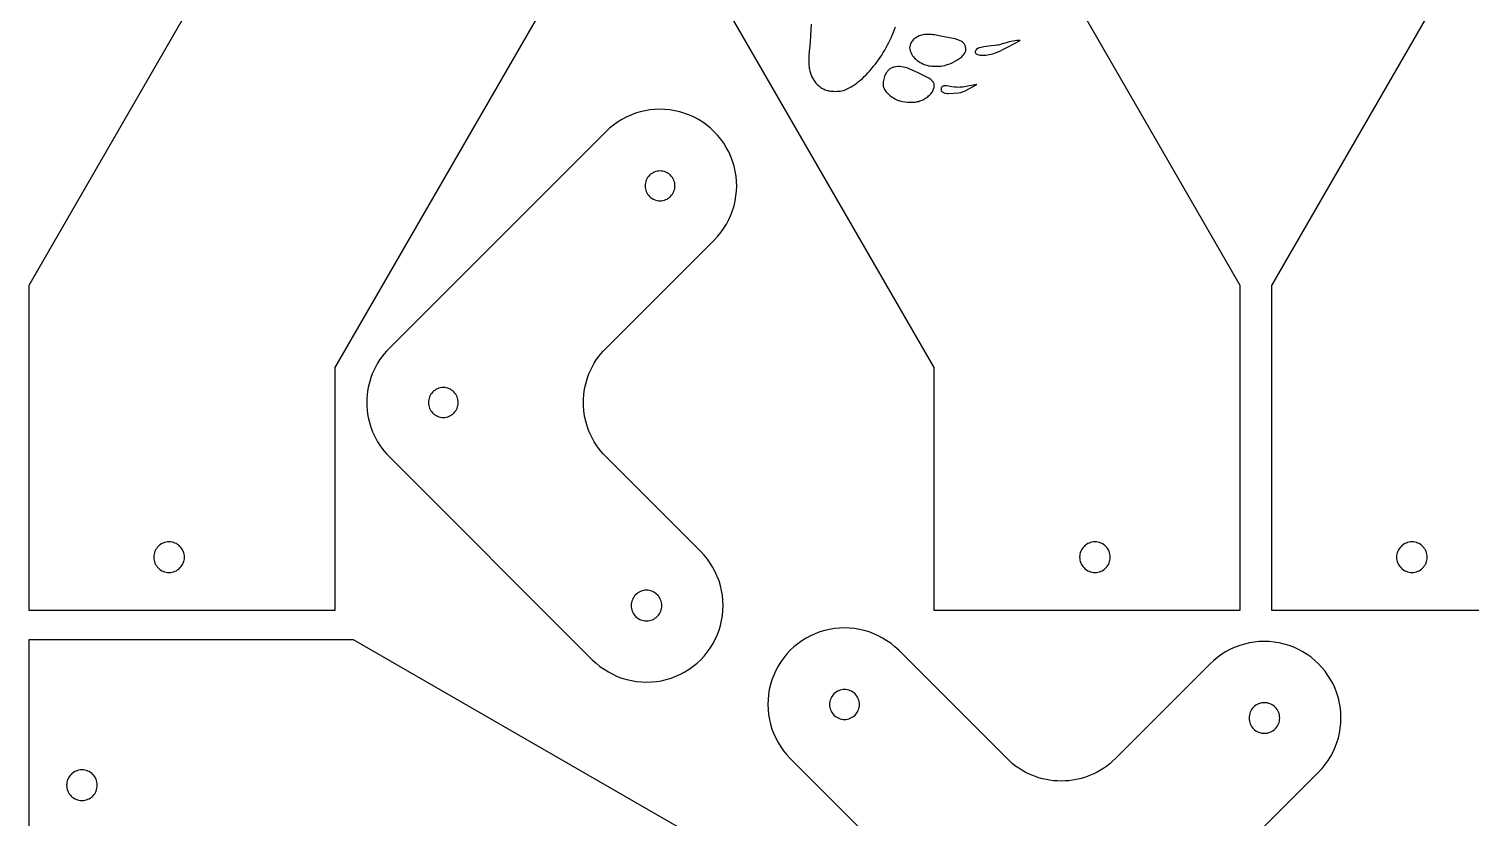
# Model space of a CAD drawing. Extents: x -11.6 to 11.5, y -11.6 to 11.6.
# Drawn here: x -11.62 to -2.21, y -3.67 to 1.48 of the extents above; entities that cross this region are included whole.
import ezdxf

# ---------------------------------------------------------------- set-up
doc = ezdxf.new("R2010")
doc.units = 0
doc.layers.get('0').update_dxf_attribs({"linetype": 'CONTINUOUS'})
doc.layers.add('LAYER_1', color=18, linetype='CONTINUOUS')

msp = doc.modelspace()

# ---------------------------------------------------------------- linework, layer by layer
for points in [[(-7.1523, 0.1021, 1), (-7.8595, 0.8093), (-9.2737, -0.605, 0.414214), (-9.2737, -1.3121), (-7.9478, -2.6379, 1), (-7.2407, -1.9308), (-7.8595, -1.3121, -0.414214), (-7.8595, -0.605)], [(-7.5748, 0.3868, 0.414214), (-7.437, 0.3868, 0.414214), (-7.437, 0.5246, 0.414214), (-7.5748, 0.5246, 0.414214)], [(-8.9891, -1.0275, 0.414214), (-8.8512, -1.0275, 0.414214), (-8.8512, -0.8896, 0.414214), (-8.9891, -0.8896, 0.414214)], [(-7.665, -2.355, 0.414214), (-7.5236, -2.355, 0.414214), (-7.5236, -2.2136, 0.414214), (-7.665, -2.2136, 0.414214)], [(-5.9486, -2.5766, 1), (-6.6557, -3.2837), (-5.2415, -4.6979, 0.414214), (-4.5344, -4.6979), (-3.2086, -3.3721, 1), (-3.9157, -2.665), (-4.5344, -3.2837, -0.414214), (-5.2415, -3.2837)], [(-6.2332, -2.9991, 0.414214), (-6.2332, -2.8612, 0.414214), (-6.3711, -2.8612, 0.414214), (-6.3711, -2.9991, 0.414214)], [(-3.4914, -3.0892, 0.414214), (-3.4914, -2.9478, 0.414214), (-3.6328, -2.9478, 0.414214), (-3.6328, -3.0892, 0.414214)]]:
    msp.add_lwpolyline(points, format="xyb", close=True)
at = {"layer": 'LAYER_1'}
for points in [[(-7.6722, 6.6561), (-9.625, 10.0409), (-9.625, 11.625), (-11.625, 11.625), (-11.625, 9.5053), (-8.8267, 4.655), (-11.625, -0.1953), (-11.625, -2.315), (-9.625, -2.315), (-9.625, -0.7309), (-7.6722, 2.6539), (-5.7195, -0.7309), (-5.7195, -2.315), (-3.7195, -2.315), (-3.7195, -0.1953), (-6.5178, 4.655), (-3.7195, 9.5053), (-3.7195, 11.625), (-5.7195, 11.625), (-5.7195, 10.0409)], [(0.438, 6.6561), (-1.5148, 10.0409), (-1.5148, 11.625), (-3.5148, 11.625), (-3.5148, 9.5053), (-0.7165, 4.655), (-3.5148, -0.1953), (-3.5148, -2.315), (-1.5148, -2.315), (-1.5148, -0.7309), (0.438, 2.6539), (2.3907, -0.7309), (2.3907, -2.315), (4.3907, -2.315), (4.3907, -0.1953), (1.5925, 4.655), (4.3907, 9.5053), (4.3907, 11.625), (2.3907, 11.625), (2.3907, 10.0409)], [(-5.8739, 1.3747), (-5.8762, 1.3651), (-5.8773, 1.3588), (-5.877, 1.3551), (-5.8761, 1.35), (-5.8727, 1.3373), (-5.868, 1.3239), (-5.8654, 1.3178), (-5.8629, 1.3126), (-5.8582, 1.3052), (-5.852, 1.2974), (-5.8447, 1.2897), (-5.8364, 1.282), (-5.8274, 1.2747), (-5.8178, 1.2679), (-5.8079, 1.2617), (-5.7978, 1.2564), (-5.7857, 1.2509), (-5.7747, 1.2464), (-5.7643, 1.2429), (-5.754, 1.2402), (-5.7434, 1.2384), (-5.732, 1.2372), (-5.7195, 1.2365), (-5.7052, 1.2364), (-5.6874, 1.2367), (-5.6734, 1.2376), (-5.661, 1.2394), (-5.6484, 1.2423), (-5.6313, 1.2472), (-5.6147, 1.253), (-5.5987, 1.2597), (-5.5835, 1.2673), (-5.5691, 1.2755), (-5.5556, 1.2845), (-5.5433, 1.2941), (-5.5375, 1.2991), (-5.532, 1.3043), (-5.5256, 1.3109), (-5.5205, 1.3169), (-5.5166, 1.3226), (-5.5137, 1.3282), (-5.5118, 1.3339), (-5.5107, 1.34), (-5.5105, 1.3466), (-5.5109, 1.3541), (-5.5115, 1.3592), (-5.5125, 1.3641), (-5.5138, 1.3688), (-5.5155, 1.3732), (-5.5174, 1.3774), (-5.5198, 1.3814), (-5.5225, 1.3851), (-5.5255, 1.3887), (-5.5289, 1.392), (-5.5327, 1.3951), (-5.5369, 1.398), (-5.5414, 1.4007), (-5.5463, 1.4033), (-5.5516, 1.4056), (-5.5634, 1.4097), (-5.5798, 1.4147), (-5.6761, 1.432), (-5.704, 1.4385), (-5.7145, 1.4408), (-5.7248, 1.4426), (-5.7348, 1.4439), (-5.7446, 1.4447), (-5.7542, 1.445), (-5.7635, 1.4449), (-5.7725, 1.4443), (-5.7813, 1.4432), (-5.7899, 1.4417), (-5.7982, 1.4396), (-5.8063, 1.4371), (-5.8142, 1.4342), (-5.8218, 1.4307), (-5.8291, 1.4268), (-5.8363, 1.4224), (-5.8432, 1.4175), (-5.8488, 1.4129), (-5.854, 1.4081), (-5.8586, 1.403), (-5.8628, 1.3976), (-5.8664, 1.3921), (-5.8695, 1.3864), (-5.872, 1.3806)], [(-5.4437, 1.3441), (-5.4459, 1.341), (-5.4477, 1.3375), (-5.4489, 1.3339), (-5.4494, 1.3308), (-5.4492, 1.3284), (-5.4487, 1.3262), (-5.4478, 1.324), (-5.4465, 1.322), (-5.4449, 1.3201), (-5.443, 1.3184), (-5.4384, 1.3153), (-5.4325, 1.3127), (-5.4257, 1.3107), (-5.418, 1.3093), (-5.4094, 1.3084), (-5.4001, 1.3081), (-5.3901, 1.3084), (-5.3796, 1.3092), (-5.3687, 1.3106), (-5.3575, 1.3126), (-5.346, 1.3153), (-5.3344, 1.3185), (-5.3227, 1.3223), (-5.3118, 1.3265), (-5.2992, 1.3318), (-5.2849, 1.3382), (-5.2692, 1.3456), (-5.2348, 1.3628), (-5.1977, 1.3825), (-5.155, 1.4058), (-5.1686, 1.4051), (-5.1782, 1.4043), (-5.1892, 1.4029), (-5.2013, 1.4008), (-5.2141, 1.3982), (-5.2273, 1.3952), (-5.2406, 1.3918), (-5.2535, 1.3881), (-5.2658, 1.3842), (-5.2833, 1.3786), (-5.2912, 1.3766), (-5.2992, 1.3748), (-5.3079, 1.3733), (-5.318, 1.3719), (-5.3443, 1.369), (-5.3924, 1.3641), (-5.4101, 1.3599), (-5.4236, 1.3565), (-5.4285, 1.3549), (-5.4325, 1.3533), (-5.4357, 1.3515), (-5.4385, 1.3495)], [(-6.0497, 1.1353), (-6.0503, 1.1295), (-6.0507, 1.1234), (-6.0507, 1.1177), (-6.0504, 1.1133), (-6.0491, 1.1063), (-6.047, 1.0993), (-6.0442, 1.0923), (-6.0407, 1.0854), (-6.0365, 1.0785), (-6.0317, 1.0717), (-6.0263, 1.065), (-6.0203, 1.0585), (-6.0138, 1.0522), (-6.0068, 1.0461), (-5.9993, 1.0403), (-5.9913, 1.0348), (-5.983, 1.0296), (-5.9743, 1.0248), (-5.9652, 1.0203), (-5.9559, 1.0163), (-5.9489, 1.0138), (-5.9416, 1.0115), (-5.9339, 1.0094), (-5.9259, 1.0075), (-5.9091, 1.0046), (-5.8918, 1.0026), (-5.8744, 1.0017), (-5.8573, 1.0019), (-5.849, 1.0024), (-5.841, 1.0031), (-5.8332, 1.0042), (-5.8259, 1.0056), (-5.818, 1.0075), (-5.8101, 1.0099), (-5.8023, 1.0127), (-5.7945, 1.016), (-5.787, 1.0196), (-5.7796, 1.0236), (-5.7725, 1.0279), (-5.7656, 1.0325), (-5.7591, 1.0374), (-5.7529, 1.0425), (-5.747, 1.0478), (-5.7417, 1.0533), (-5.7367, 1.059), (-5.7323, 1.0648), (-5.7285, 1.0707), (-5.7252, 1.0767), (-5.7226, 1.0825), (-5.7203, 1.088), (-5.7186, 1.0933), (-5.7173, 1.0984), (-5.7165, 1.1034), (-5.7162, 1.1081), (-5.7163, 1.1127), (-5.7169, 1.1172), (-5.718, 1.1215), (-5.7195, 1.1257), (-5.7216, 1.1299), (-5.7241, 1.1339), (-5.7271, 1.1378), (-5.7306, 1.1417), (-5.7346, 1.1455), (-5.7391, 1.1493), (-5.7521, 1.1597), (-5.7863, 1.1757), (-5.8175, 1.1907), (-5.8445, 1.2042), (-5.8599, 1.2118), (-5.8748, 1.2183), (-5.8893, 1.2237), (-5.9034, 1.228), (-5.917, 1.2313), (-5.9301, 1.2335), (-5.9426, 1.2346), (-5.9546, 1.2347), (-5.9661, 1.2337), (-5.9769, 1.2316), (-5.982, 1.2302), (-5.9871, 1.2285), (-5.9919, 1.2265), (-5.9966, 1.2243), (-6.0011, 1.2218), (-6.0054, 1.219), (-6.0096, 1.216), (-6.0136, 1.2127), (-6.0173, 1.2091), (-6.0209, 1.2053), (-6.0244, 1.2012), (-6.0276, 1.1969), (-6.0313, 1.1911), (-6.0348, 1.1844), (-6.0381, 1.1771), (-6.0411, 1.1692), (-6.0439, 1.161), (-6.0462, 1.1525), (-6.0482, 1.1439)], [(-5.6661, 1.102), (-5.669, 1.0986), (-5.6709, 1.0949), (-5.672, 1.0907), (-5.6723, 1.0857), (-5.672, 1.0805), (-5.6715, 1.0784), (-5.6708, 1.0764), (-5.6684, 1.0729), (-5.6646, 1.0693), (-5.6609, 1.0666), (-5.6564, 1.0643), (-5.6518, 1.0624), (-5.6475, 1.0613), (-5.6318, 1.0589), (-5.6254, 1.0579), (-5.5571, 1.0627), (-5.5431, 1.0662), (-5.5359, 1.0683), (-5.528, 1.071), (-5.5195, 1.0744), (-5.5103, 1.0784), (-5.4899, 1.0884), (-5.4665, 1.1012), (-5.4393, 1.1166), (-5.4411, 1.1184), (-5.5292, 1.1008), (-5.5482, 1.0992), (-5.5587, 1.0988), (-5.5705, 1.0992), (-5.5842, 1.1006), (-5.6006, 1.1029), (-5.634, 1.1082), (-5.6469, 1.1082), (-5.6536, 1.1079), (-5.6585, 1.1069), (-5.6606, 1.1061), (-5.6624, 1.105)], [(-6.6561, -6.4616), (-10.0409, -8.4144), (-11.625, -8.4144), (-11.625, -10.4144), (-9.5053, -10.4144), (-4.655, -7.6161), (0.1953, -10.4144), (2.315, -10.4144), (2.315, -8.4144), (0.7309, -8.4144), (-2.6539, -6.4616), (0.7309, -4.5089), (2.315, -4.5089), (2.315, -2.5089), (0.1953, -2.5089), (-4.655, -5.3071), (-9.5053, -2.5089), (-11.625, -2.5089), (-11.625, -4.5089), (-10.0409, -4.5089)]]:
    msp.add_lwpolyline(points, close=True, dxfattribs=at)
msp.add_lwpolyline([(-6.52, 1.5123), (-6.5211, 1.4749), (-6.5233, 1.4381), (-6.5271, 1.3931), (-6.5344, 1.3121), (-6.5343, 1.2703), (-6.534, 1.2475), (-6.5331, 1.2314), (-6.5323, 1.2247), (-6.5311, 1.2182), (-6.5277, 1.2039), (-6.5238, 1.1907), (-6.5195, 1.1784), (-6.5146, 1.1669), (-6.5091, 1.1561), (-6.503, 1.1459), (-6.4962, 1.1362), (-6.4887, 1.1271), (-6.4804, 1.1182), (-6.4743, 1.1124), (-6.4681, 1.1069), (-6.4618, 1.1019), (-6.4555, 1.0974), (-6.449, 1.0932), (-6.4424, 1.0895), (-6.4356, 1.0862), (-6.4286, 1.0833), (-6.4214, 1.0807), (-6.414, 1.0785), (-6.4063, 1.0767), (-6.3983, 1.0753), (-6.3899, 1.0741), (-6.3812, 1.0734), (-6.3722, 1.0729), (-6.3627, 1.0728), (-6.351, 1.073), (-6.3403, 1.0736), (-6.3303, 1.0747), (-6.3209, 1.0764), (-6.3117, 1.0786), (-6.3027, 1.0813), (-6.2935, 1.0848), (-6.284, 1.0889), (-6.2719, 1.0949), (-6.2597, 1.1017), (-6.2474, 1.1092), (-6.2351, 1.1175), (-6.2227, 1.1265), (-6.2104, 1.1362), (-6.198, 1.1465), (-6.1857, 1.1574), (-6.1735, 1.169), (-6.1613, 1.181), (-6.1493, 1.1936), (-6.1374, 1.2067), (-6.1256, 1.2203), (-6.114, 1.2343), (-6.1026, 1.2488), (-6.0914, 1.2636), (-6.0804, 1.2787), (-6.0697, 1.2942), (-6.0593, 1.31), (-6.0492, 1.326), (-6.0394, 1.3423), (-6.03, 1.3587), (-6.0209, 1.3754), (-6.0122, 1.3922), (-6.004, 1.409), (-5.9962, 1.426), (-5.9888, 1.443), (-5.9819, 1.4601), (-5.9755, 1.4771), (-5.9696, 1.4942)], dxfattribs=at)
for points in [[(-10.6096, -1.9684, 0.414214), (-10.7096, -1.8684, 0.414214), (-10.8096, -1.9684, 0.414214), (-10.7096, -2.0684, 0.414214)], [(-4.5677, -1.9684, 0.414214), (-4.6677, -1.8684, 0.414214), (-4.7677, -1.9684, 0.414214), (-4.6677, -2.0684, 0.414214)], [(-2.4993, -1.9684, 0.414214), (-2.5993, -1.8684, 0.414214), (-2.6993, -1.9684, 0.414214), (-2.5993, -2.0684, 0.414214)], [(-11.2784, -3.357, 0.414214), (-11.3784, -3.457, 0.414214), (-11.2784, -3.557, 0.414214), (-11.1784, -3.457, 0.414214)]]:
    msp.add_lwpolyline(points, format="xyb", close=True, dxfattribs=at)

doc.saveas('drawing.dxf')
